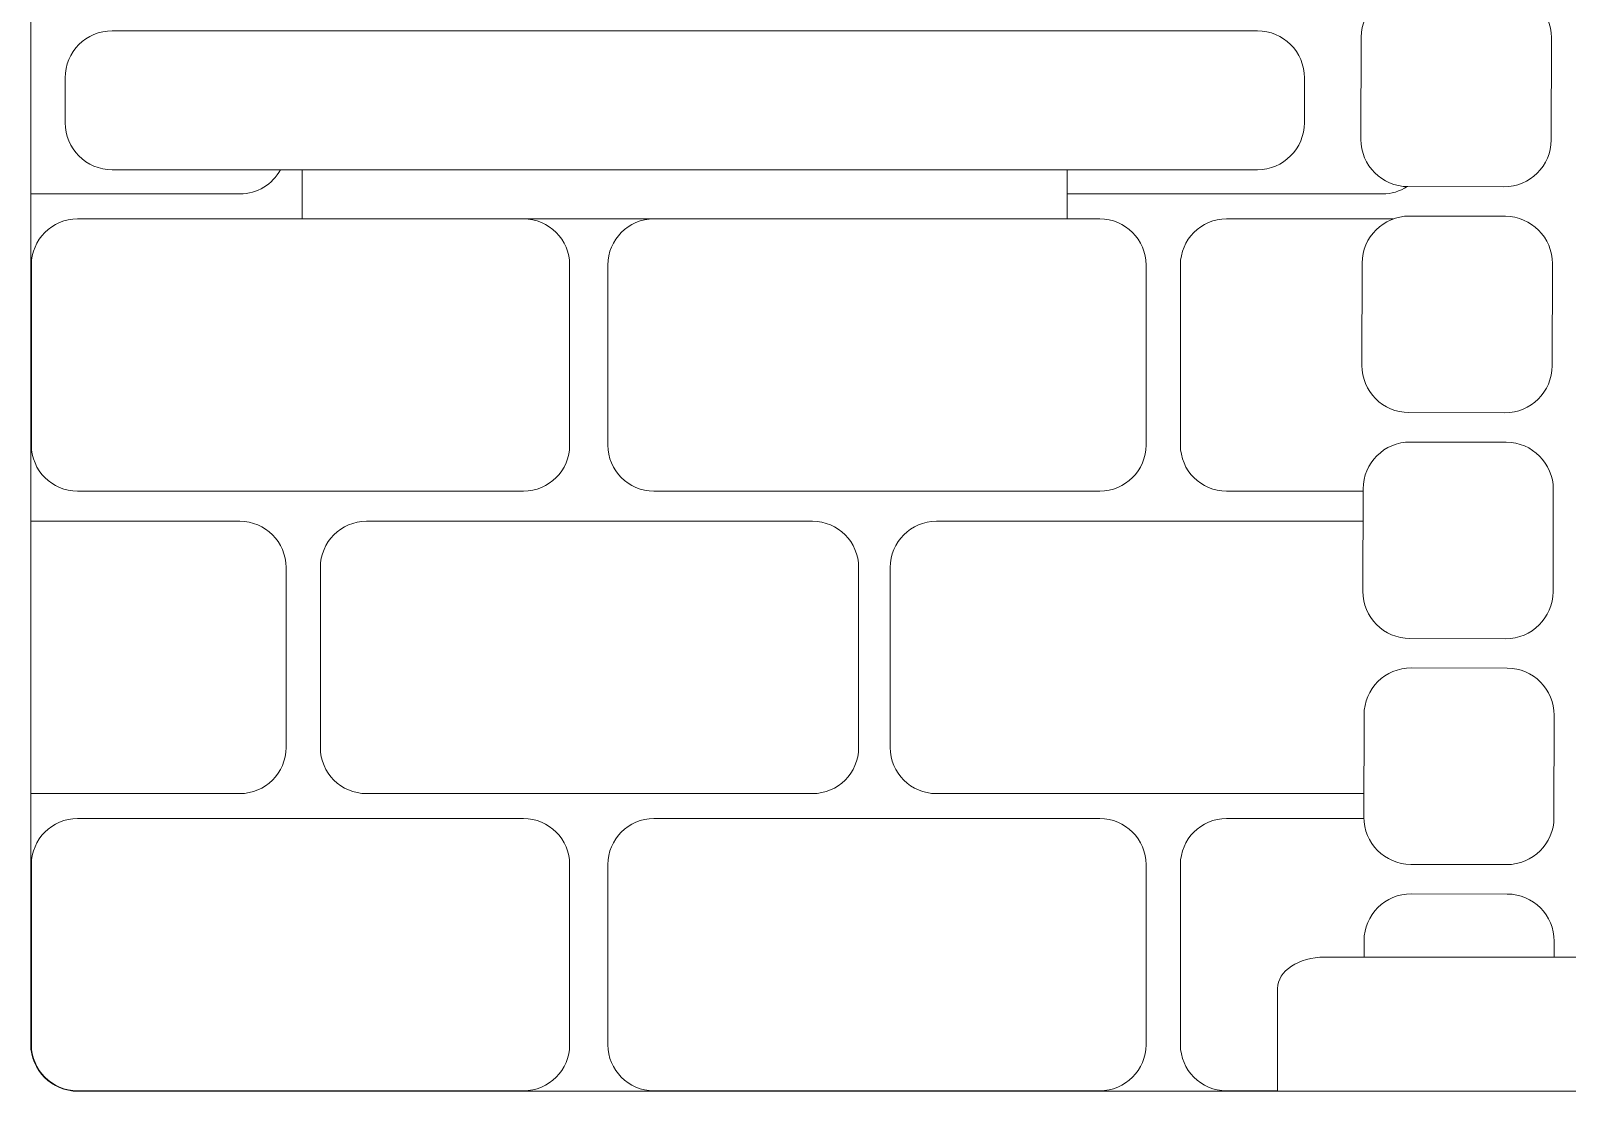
# Model space of a CAD drawing. Header units: millimetres. Extents: x -1420 to -489, y -454 to 898.
# Drawn here: x -1174.2 to -1011, y -26 to 86.6 of the extents above; entities that cross this region are included whole.
import ezdxf

# ---------------------------------------------------------------- set-up
doc = ezdxf.new("R2010")
doc.units = ezdxf.units.MM
doc.header["$MEASUREMENT"] = 0
doc.layers.add('Layer 1', color=7, linetype='Continuous')

msp = doc.modelspace()

# ---------------------------------------------------------------- linework, layer by layer
at = {"layer": 'Layer 1', "color": 1, "lineweight": 20}
msp.add_open_spline([(-1169.1755, 273.9722), (-1169.1755, 273.9722), (-779.1755, 273.9722), (-779.1755, 273.9722), (-779.1755, 273.9722), (-776.4216, 273.9722), (-774.1755, 271.7261), (-774.1755, 268.9722), (-774.1755, 268.9722), (-774.1755, 268.9722), (-774.1755, -21.0278), (-774.1755, -21.0278), (-774.1755, -21.0278), (-774.1755, -23.7817), (-776.4216, -26.0278), (-779.1755, -26.0278), (-779.1755, -26.0278), (-779.1755, -26.0278), (-1169.1755, -26.0278), (-1169.1755, -26.0278), (-1169.1755, -26.0278), (-1171.9294, -26.0278), (-1174.1755, -23.7817), (-1174.1755, -21.0278), (-1174.1755, -21.0278), (-1174.1755, -21.0278), (-1174.1755, 268.9722), (-1174.1755, 268.9722), (-1174.1755, 268.9722), (-1174.1755, 271.7261), (-1171.9294, 273.9722), (-1169.1755, 273.9722)], degree=3, knots=[0, 0, 0, 0, 0.11111111, 0.11111111, 0.11111111, 0.11111111, 0.22222222, 0.22222222, 0.22222222, 0.22222222, 0.33333333, 0.33333333, 0.33333333, 0.33333333, 0.44444444, 0.44444444, 0.44444444, 0.44444444, 0.55555556, 0.55555556, 0.55555556, 0.55555556, 0.66666667, 0.66666667, 0.66666667, 0.66666667, 0.77777778, 0.77777778, 0.77777778, 0.77777778, 1, 1, 1, 1], dxfattribs=at)
at = {"layer": 'Layer 1', "lineweight": 20}
for points, knots in [([(-1032.9078, 85.9597), (-1032.9078, 85.9597), (-1032.9333, 75.0897), (-1032.9333, 75.0897), (-1032.9333, 75.0897), (-1032.9397, 72.3358), (-1030.6989, 70.0846), (-1027.9449, 70.0781), (-1027.9449, 70.0781), (-1027.9449, 70.0781), (-1017.7515, 70.0542), (-1017.7515, 70.0542), (-1017.7515, 70.0542), (-1014.9976, 70.0478), (-1012.7463, 72.2886), (-1012.7399, 75.0425), (-1012.7399, 75.0425), (-1012.7399, 75.0425), (-1012.7144, 85.9124), (-1012.7144, 85.9124), (-1012.7144, 85.9124), (-1012.7079, 88.6663), (-1014.9488, 90.9178), (-1017.7028, 90.9241), (-1017.7028, 90.9241), (-1017.7028, 90.9241), (-1027.8962, 90.9479), (-1027.8962, 90.9479), (-1027.8962, 90.9479), (-1030.65, 90.9542), (-1032.9013, 88.7135), (-1032.9078, 85.9597)], [0, 0, 0, 0, 0.11111111, 0.11111111, 0.11111111, 0.11111111, 0.22222222, 0.22222222, 0.22222222, 0.22222222, 0.33333333, 0.33333333, 0.33333333, 0.33333333, 0.44444444, 0.44444444, 0.44444444, 0.44444444, 0.55555556, 0.55555556, 0.55555556, 0.55555556, 0.66666667, 0.66666667, 0.66666667, 0.66666667, 0.77777778, 0.77777778, 0.77777778, 0.77777778, 1, 1, 1, 1]), ([(-1165.5208, 86.631), (-1165.5208, 86.631), (-1043.9345, 86.631), (-1043.9345, 86.631), (-1043.9345, 86.631), (-1041.1806, 86.631), (-1038.9345, 84.3849), (-1038.9345, 81.631), (-1038.9345, 81.631), (-1038.9345, 81.631), (-1038.9345, 76.8698), (-1038.9345, 76.8698), (-1038.9345, 76.8698), (-1038.9345, 74.1159), (-1041.1806, 71.8699), (-1043.9345, 71.8699), (-1043.9345, 71.8699), (-1043.9345, 71.8699), (-1165.5208, 71.8698), (-1165.5208, 71.8698), (-1165.5208, 71.8698), (-1168.2747, 71.8698), (-1170.5208, 74.1159), (-1170.5208, 76.8698), (-1170.5208, 76.8698), (-1170.5208, 76.8698), (-1170.5208, 81.631), (-1170.5208, 81.631), (-1170.5208, 81.631), (-1170.5208, 84.3849), (-1168.2747, 86.631), (-1165.5208, 86.631)], [0, 0, 0, 0, 0.11111111, 0.11111111, 0.11111111, 0.11111111, 0.22222222, 0.22222222, 0.22222222, 0.22222222, 0.33333333, 0.33333333, 0.33333333, 0.33333333, 0.44444444, 0.44444444, 0.44444444, 0.44444444, 0.55555556, 0.55555556, 0.55555556, 0.55555556, 0.66666667, 0.66666667, 0.66666667, 0.66666667, 0.77777778, 0.77777778, 0.77777778, 0.77777778, 1, 1, 1, 1]), ([(-1147.661, 71.8698), (-1148.4916, 70.3399), (-1150.1135, 69.2973), (-1151.9708, 69.2973), (-1151.9708, 69.2973), (-1151.9708, 69.2973), (-1174.1755, 69.2973), (-1174.1755, 69.2973)], [0, 0, 0, 0, 0.33333333, 0.33333333, 0.33333333, 0.33333333, 1, 1, 1, 1]), ([(-1064.1142, 69.2974), (-1064.1142, 69.2974), (-1030.6694, 69.2974), (-1030.6694, 69.2974), (-1030.6694, 69.2974), (-1029.6945, 69.2974), (-1028.7845, 69.5846), (-1028.0199, 70.0787)], [0, 0, 0, 0, 0.33333333, 0.33333333, 0.33333333, 0.33333333, 1, 1, 1, 1]), ([(-1032.8078, 61.9597), (-1032.8078, 61.9597), (-1032.8333, 51.0897), (-1032.8333, 51.0897), (-1032.8333, 51.0897), (-1032.8397, 48.3358), (-1030.5989, 46.0846), (-1027.8449, 46.0781), (-1027.8449, 46.0781), (-1027.8449, 46.0781), (-1017.6515, 46.0542), (-1017.6515, 46.0542), (-1017.6515, 46.0542), (-1014.8976, 46.0478), (-1012.6463, 48.2886), (-1012.6399, 51.0425), (-1012.6399, 51.0425), (-1012.6399, 51.0425), (-1012.6144, 61.9124), (-1012.6144, 61.9124), (-1012.6144, 61.9124), (-1012.6079, 64.6663), (-1014.8488, 66.9178), (-1017.6028, 66.9241), (-1017.6028, 66.9241), (-1017.6028, 66.9241), (-1027.7962, 66.9479), (-1027.7962, 66.9479), (-1027.7962, 66.9479), (-1030.55, 66.9542), (-1032.8013, 64.7135), (-1032.8078, 61.9597)], [0, 0, 0, 0, 0.11111111, 0.11111111, 0.11111111, 0.11111111, 0.22222222, 0.22222222, 0.22222222, 0.22222222, 0.33333333, 0.33333333, 0.33333333, 0.33333333, 0.44444444, 0.44444444, 0.44444444, 0.44444444, 0.55555556, 0.55555556, 0.55555556, 0.55555556, 0.66666667, 0.66666667, 0.66666667, 0.66666667, 0.77777778, 0.77777778, 0.77777778, 0.77777778, 1, 1, 1, 1]), ([(-1169.2055, 66.6515), (-1169.2055, 66.6515), (-1121.8555, 66.6515), (-1121.8555, 66.6515), (-1121.8555, 66.6515), (-1119.1567, 66.6515), (-1116.9555, 64.4503), (-1116.9555, 61.7515), (-1116.9555, 61.7515), (-1116.9555, 61.7515), (-1116.9555, 42.6237), (-1116.9555, 42.6237), (-1116.9555, 42.6237), (-1116.9555, 39.9249), (-1119.1567, 37.7237), (-1121.8555, 37.7237), (-1121.8555, 37.7237), (-1121.8555, 37.7237), (-1169.2055, 37.7237), (-1169.2055, 37.7237), (-1169.2055, 37.7237), (-1171.9043, 37.7237), (-1174.1054, 39.9248), (-1174.1055, 42.6236), (-1174.1055, 42.6236), (-1174.1055, 42.6236), (-1174.1055, 61.7515), (-1174.1055, 61.7515), (-1174.1055, 61.7515), (-1174.1055, 64.4503), (-1171.9043, 66.6515), (-1169.2055, 66.6515)], [0, 0, 0, 0, 0.11111111, 0.11111111, 0.11111111, 0.11111111, 0.22222222, 0.22222222, 0.22222222, 0.22222222, 0.33333333, 0.33333333, 0.33333333, 0.33333333, 0.44444444, 0.44444444, 0.44444444, 0.44444444, 0.55555556, 0.55555556, 0.55555556, 0.55555556, 0.66666667, 0.66666667, 0.66666667, 0.66666667, 0.77777778, 0.77777778, 0.77777778, 0.77777778, 1, 1, 1, 1]), ([(-1108.0055, 66.6515), (-1108.0055, 66.6515), (-1060.6555, 66.6515), (-1060.6555, 66.6515), (-1060.6555, 66.6515), (-1057.9567, 66.6515), (-1055.7555, 64.4503), (-1055.7555, 61.7515), (-1055.7555, 61.7515), (-1055.7555, 61.7515), (-1055.7555, 42.6237), (-1055.7555, 42.6237), (-1055.7555, 42.6237), (-1055.7555, 39.9249), (-1057.9567, 37.7237), (-1060.6555, 37.7237), (-1060.6555, 37.7237), (-1060.6555, 37.7237), (-1108.0055, 37.7237), (-1108.0055, 37.7237), (-1108.0055, 37.7237), (-1110.7043, 37.7237), (-1112.9054, 39.9248), (-1112.9055, 42.6236), (-1112.9055, 42.6236), (-1112.9055, 42.6236), (-1112.9055, 61.7515), (-1112.9055, 61.7515), (-1112.9055, 61.7515), (-1112.9055, 64.4503), (-1110.7043, 66.6515), (-1108.0055, 66.6515)], [0, 0, 0, 0, 0.11111111, 0.11111111, 0.11111111, 0.11111111, 0.22222222, 0.22222222, 0.22222222, 0.22222222, 0.33333333, 0.33333333, 0.33333333, 0.33333333, 0.44444444, 0.44444444, 0.44444444, 0.44444444, 0.55555556, 0.55555556, 0.55555556, 0.55555556, 0.66666667, 0.66666667, 0.66666667, 0.66666667, 0.77777778, 0.77777778, 0.77777778, 0.77777778, 1, 1, 1, 1]), ([(-1029.5024, 66.6515), (-1029.5024, 66.6515), (-1047.2055, 66.6515), (-1047.2055, 66.6515), (-1047.2055, 66.6515), (-1049.9043, 66.6515), (-1052.1055, 64.4503), (-1052.1055, 61.7515), (-1052.1055, 61.7515), (-1052.1055, 61.7515), (-1052.1055, 42.6236), (-1052.1055, 42.6236), (-1052.1055, 42.6236), (-1052.1054, 39.9248), (-1049.9043, 37.7237), (-1047.2055, 37.7237), (-1047.2055, 37.7237), (-1047.2055, 37.7237), (-1032.7084, 37.7237), (-1032.7084, 37.7237)], [0, 0, 0, 0, 0.16666667, 0.16666667, 0.16666667, 0.16666667, 0.33333333, 0.33333333, 0.33333333, 0.33333333, 0.5, 0.5, 0.5, 0.5, 0.66666667, 0.66666667, 0.66666667, 0.66666667, 1, 1, 1, 1]), ([(-1032.7078, 37.9597), (-1032.7078, 37.9597), (-1032.7333, 27.0897), (-1032.7333, 27.0897), (-1032.7333, 27.0897), (-1032.7397, 24.3358), (-1030.4989, 22.0846), (-1027.7449, 22.0781), (-1027.7449, 22.0781), (-1027.7449, 22.0781), (-1017.5515, 22.0542), (-1017.5515, 22.0542), (-1017.5515, 22.0542), (-1014.7976, 22.0478), (-1012.5463, 24.2886), (-1012.5399, 27.0425), (-1012.5399, 27.0425), (-1012.5399, 27.0425), (-1012.5144, 37.9124), (-1012.5144, 37.9124), (-1012.5144, 37.9124), (-1012.5079, 40.6663), (-1014.7488, 42.9178), (-1017.5028, 42.9241), (-1017.5028, 42.9241), (-1017.5028, 42.9241), (-1027.6962, 42.9479), (-1027.6962, 42.9479), (-1027.6962, 42.9479), (-1030.45, 42.9542), (-1032.7013, 40.7135), (-1032.7078, 37.9597)], [0, 0, 0, 0, 0.11111111, 0.11111111, 0.11111111, 0.11111111, 0.22222222, 0.22222222, 0.22222222, 0.22222222, 0.33333333, 0.33333333, 0.33333333, 0.33333333, 0.44444444, 0.44444444, 0.44444444, 0.44444444, 0.55555556, 0.55555556, 0.55555556, 0.55555556, 0.66666667, 0.66666667, 0.66666667, 0.66666667, 0.77777778, 0.77777778, 0.77777778, 0.77777778, 1, 1, 1, 1]), ([(-1174.1755, 34.5251), (-1174.1755, 34.5251), (-1151.9708, 34.5251), (-1151.9708, 34.5251), (-1151.9708, 34.5251), (-1149.272, 34.5251), (-1147.0708, 32.3239), (-1147.0708, 29.6251), (-1147.0708, 29.6251), (-1147.0708, 29.6251), (-1147.0708, 10.4973), (-1147.0708, 10.4973), (-1147.0708, 10.4973), (-1147.0708, 7.7985), (-1149.272, 5.5973), (-1151.9708, 5.5973), (-1151.9708, 5.5973), (-1151.9708, 5.5973), (-1174.1755, 5.5973), (-1174.1755, 5.5973)], [0, 0, 0, 0, 0.16666667, 0.16666667, 0.16666667, 0.16666667, 0.33333333, 0.33333333, 0.33333333, 0.33333333, 0.5, 0.5, 0.5, 0.5, 0.66666667, 0.66666667, 0.66666667, 0.66666667, 1, 1, 1, 1]), ([(-1138.5208, 34.5251), (-1138.5208, 34.5251), (-1091.1708, 34.5251), (-1091.1708, 34.5251), (-1091.1708, 34.5251), (-1088.472, 34.5251), (-1086.2708, 32.3239), (-1086.2708, 29.6251), (-1086.2708, 29.6251), (-1086.2708, 29.6251), (-1086.2708, 10.4973), (-1086.2708, 10.4973), (-1086.2708, 10.4973), (-1086.2708, 7.7985), (-1088.472, 5.5973), (-1091.1708, 5.5973), (-1091.1708, 5.5973), (-1091.1708, 5.5973), (-1138.5208, 5.5973), (-1138.5208, 5.5973), (-1138.5208, 5.5973), (-1141.2196, 5.5973), (-1143.4207, 7.7984), (-1143.4208, 10.4972), (-1143.4208, 10.4972), (-1143.4208, 10.4972), (-1143.4208, 29.6251), (-1143.4208, 29.6251), (-1143.4208, 29.6251), (-1143.4208, 32.3239), (-1141.2196, 34.5251), (-1138.5208, 34.5251)], [0, 0, 0, 0, 0.11111111, 0.11111111, 0.11111111, 0.11111111, 0.22222222, 0.22222222, 0.22222222, 0.22222222, 0.33333333, 0.33333333, 0.33333333, 0.33333333, 0.44444444, 0.44444444, 0.44444444, 0.44444444, 0.55555556, 0.55555556, 0.55555556, 0.55555556, 0.66666667, 0.66666667, 0.66666667, 0.66666667, 0.77777778, 0.77777778, 0.77777778, 0.77777778, 1, 1, 1, 1]), ([(-1032.7159, 34.5252), (-1032.7159, 34.5252), (-1078.0194, 34.5252), (-1078.0194, 34.5252), (-1078.0194, 34.5252), (-1080.7182, 34.5252), (-1082.9194, 32.324), (-1082.9194, 29.6252), (-1082.9194, 29.6252), (-1082.9194, 29.6252), (-1082.9194, 10.4973), (-1082.9194, 10.4973), (-1082.9194, 10.4973), (-1082.9193, 7.7985), (-1080.7182, 5.5974), (-1078.0194, 5.5974), (-1078.0194, 5.5974), (-1078.0194, 5.5974), (-1032.6274, 5.5974), (-1032.6274, 5.5974)], [0, 0, 0, 0, 0.16666667, 0.16666667, 0.16666667, 0.16666667, 0.33333333, 0.33333333, 0.33333333, 0.33333333, 0.5, 0.5, 0.5, 0.5, 0.66666667, 0.66666667, 0.66666667, 0.66666667, 1, 1, 1, 1]), ([(-1032.6078, 13.9597), (-1032.6078, 13.9597), (-1032.6333, 3.0897), (-1032.6333, 3.0897), (-1032.6333, 3.0897), (-1032.6397, 0.3358), (-1030.3989, -1.9154), (-1027.6449, -1.9219), (-1027.6449, -1.9219), (-1027.6449, -1.9219), (-1017.4515, -1.9458), (-1017.4515, -1.9458), (-1017.4515, -1.9458), (-1014.6976, -1.9522), (-1012.4463, 0.2886), (-1012.4399, 3.0425), (-1012.4399, 3.0425), (-1012.4399, 3.0425), (-1012.4144, 13.9124), (-1012.4144, 13.9124), (-1012.4144, 13.9124), (-1012.4079, 16.6663), (-1014.6488, 18.9178), (-1017.4028, 18.9241), (-1017.4028, 18.9241), (-1017.4028, 18.9241), (-1027.5962, 18.9479), (-1027.5962, 18.9479), (-1027.5962, 18.9479), (-1030.35, 18.9542), (-1032.6013, 16.7135), (-1032.6078, 13.9597)], [0, 0, 0, 0, 0.11111111, 0.11111111, 0.11111111, 0.11111111, 0.22222222, 0.22222222, 0.22222222, 0.22222222, 0.33333333, 0.33333333, 0.33333333, 0.33333333, 0.44444444, 0.44444444, 0.44444444, 0.44444444, 0.55555556, 0.55555556, 0.55555556, 0.55555556, 0.66666667, 0.66666667, 0.66666667, 0.66666667, 0.77777778, 0.77777778, 0.77777778, 0.77777778, 1, 1, 1, 1]), ([(-1169.2055, 2.9515), (-1169.2055, 2.9515), (-1121.8555, 2.9515), (-1121.8555, 2.9515), (-1121.8555, 2.9515), (-1119.1567, 2.9515), (-1116.9555, 0.7503), (-1116.9555, -1.9485), (-1116.9555, -1.9485), (-1116.9555, -1.9485), (-1116.9555, -21.0763), (-1116.9555, -21.0763), (-1116.9555, -21.0763), (-1116.9555, -23.7751), (-1119.1567, -25.9763), (-1121.8555, -25.9763), (-1121.8555, -25.9763), (-1121.8555, -25.9763), (-1169.2055, -25.9763), (-1169.2055, -25.9763), (-1169.2055, -25.9763), (-1171.9043, -25.9763), (-1174.1054, -23.7752), (-1174.1055, -21.0764), (-1174.1055, -21.0764), (-1174.1055, -21.0764), (-1174.1055, -1.9485), (-1174.1055, -1.9485), (-1174.1055, -1.9485), (-1174.1055, 0.7503), (-1171.9043, 2.9515), (-1169.2055, 2.9515)], [0, 0, 0, 0, 0.11111111, 0.11111111, 0.11111111, 0.11111111, 0.22222222, 0.22222222, 0.22222222, 0.22222222, 0.33333333, 0.33333333, 0.33333333, 0.33333333, 0.44444444, 0.44444444, 0.44444444, 0.44444444, 0.55555556, 0.55555556, 0.55555556, 0.55555556, 0.66666667, 0.66666667, 0.66666667, 0.66666667, 0.77777778, 0.77777778, 0.77777778, 0.77777778, 1, 1, 1, 1]), ([(-1108.0055, 2.9515), (-1108.0055, 2.9515), (-1060.6555, 2.9515), (-1060.6555, 2.9515), (-1060.6555, 2.9515), (-1057.9567, 2.9515), (-1055.7555, 0.7503), (-1055.7555, -1.9485), (-1055.7555, -1.9485), (-1055.7555, -1.9485), (-1055.7555, -21.0763), (-1055.7555, -21.0763), (-1055.7555, -21.0763), (-1055.7555, -23.7751), (-1057.9567, -25.9763), (-1060.6555, -25.9763), (-1060.6555, -25.9763), (-1060.6555, -25.9763), (-1108.0055, -25.9763), (-1108.0055, -25.9763), (-1108.0055, -25.9763), (-1110.7043, -25.9763), (-1112.9054, -23.7752), (-1112.9055, -21.0764), (-1112.9055, -21.0764), (-1112.9055, -21.0764), (-1112.9055, -1.9485), (-1112.9055, -1.9485), (-1112.9055, -1.9485), (-1112.9055, 0.7503), (-1110.7043, 2.9515), (-1108.0055, 2.9515)], [0, 0, 0, 0, 0.11111111, 0.11111111, 0.11111111, 0.11111111, 0.22222222, 0.22222222, 0.22222222, 0.22222222, 0.33333333, 0.33333333, 0.33333333, 0.33333333, 0.44444444, 0.44444444, 0.44444444, 0.44444444, 0.55555556, 0.55555556, 0.55555556, 0.55555556, 0.66666667, 0.66666667, 0.66666667, 0.66666667, 0.77777778, 0.77777778, 0.77777778, 0.77777778, 1, 1, 1, 1]), ([(-1032.6317, 2.9515), (-1032.6317, 2.9515), (-1047.2055, 2.9515), (-1047.2055, 2.9515), (-1047.2055, 2.9515), (-1049.9043, 2.9515), (-1052.1055, 0.7503), (-1052.1055, -1.9485), (-1052.1055, -1.9485), (-1052.1055, -1.9485), (-1052.1055, -21.0764), (-1052.1055, -21.0764), (-1052.1055, -21.0764), (-1052.1054, -23.7752), (-1049.9043, -25.9763), (-1047.2055, -25.9763), (-1047.2055, -25.9763), (-1047.2055, -25.9763), (-1041.787, -25.9763), (-1041.787, -25.9763)], [0, 0, 0, 0, 0.16666667, 0.16666667, 0.16666667, 0.16666667, 0.33333333, 0.33333333, 0.33333333, 0.33333333, 0.5, 0.5, 0.5, 0.5, 0.66666667, 0.66666667, 0.66666667, 0.66666667, 1, 1, 1, 1]), ([(-1032.6118, -11.7797), (-1032.6118, -11.7797), (-1032.6078, -10.0403), (-1032.6078, -10.0403), (-1032.6078, -10.0403), (-1032.6014, -7.2865), (-1030.35, -5.0458), (-1027.5962, -5.0521), (-1027.5962, -5.0521), (-1027.5962, -5.0521), (-1017.4029, -5.0759), (-1017.4029, -5.0759), (-1017.4029, -5.0759), (-1014.6488, -5.0822), (-1012.4079, -7.3337), (-1012.4144, -10.0877), (-1012.4144, -10.0877), (-1012.4144, -10.0877), (-1012.4183, -11.7797), (-1012.4183, -11.7797)], [0, 0, 0, 0, 0.16666667, 0.16666667, 0.16666667, 0.16666667, 0.33333333, 0.33333333, 0.33333333, 0.33333333, 0.5, 0.5, 0.5, 0.5, 0.66666667, 0.66666667, 0.66666667, 0.66666667, 1, 1, 1, 1]), ([(-905.323, -26.0278), (-905.323, -26.0278), (-905.323, -15.0931), (-905.323, -15.0931), (-905.323, -15.0931), (-905.323, -13.2682), (-907.5691, -11.7797), (-910.323, -11.7797), (-910.323, -11.7797), (-910.323, -11.7797), (-1036.7869, -11.7797), (-1036.7869, -11.7797), (-1036.7869, -11.7797), (-1039.5408, -11.7796), (-1041.787, -13.2682), (-1041.787, -15.0931), (-1041.787, -15.0931), (-1041.787, -15.0931), (-1041.787, -26.0278), (-1041.787, -26.0278)], [0, 0, 0, 0, 0.16666667, 0.16666667, 0.16666667, 0.16666667, 0.33333333, 0.33333333, 0.33333333, 0.33333333, 0.5, 0.5, 0.5, 0.5, 0.66666667, 0.66666667, 0.66666667, 0.66666667, 1, 1, 1, 1])]:
    msp.add_open_spline(points, degree=3, knots=knots, dxfattribs=at)
for points in [[(-1145.3413, 66.6705), (-1145.3413, 66.6705), (-1145.3413, 71.8892), (-1145.3413, 71.8892)], [(-1064.1142, 66.6705), (-1064.1142, 66.6705), (-1064.1142, 71.8892), (-1064.1142, 71.8892)], [(-1145.3413, 66.6705), (-1145.3413, 66.6705), (-1064.1142, 66.6705), (-1064.1142, 66.6705)]]:
    msp.add_open_spline(points, degree=3, dxfattribs=at)

doc.saveas('drawing.dxf')
